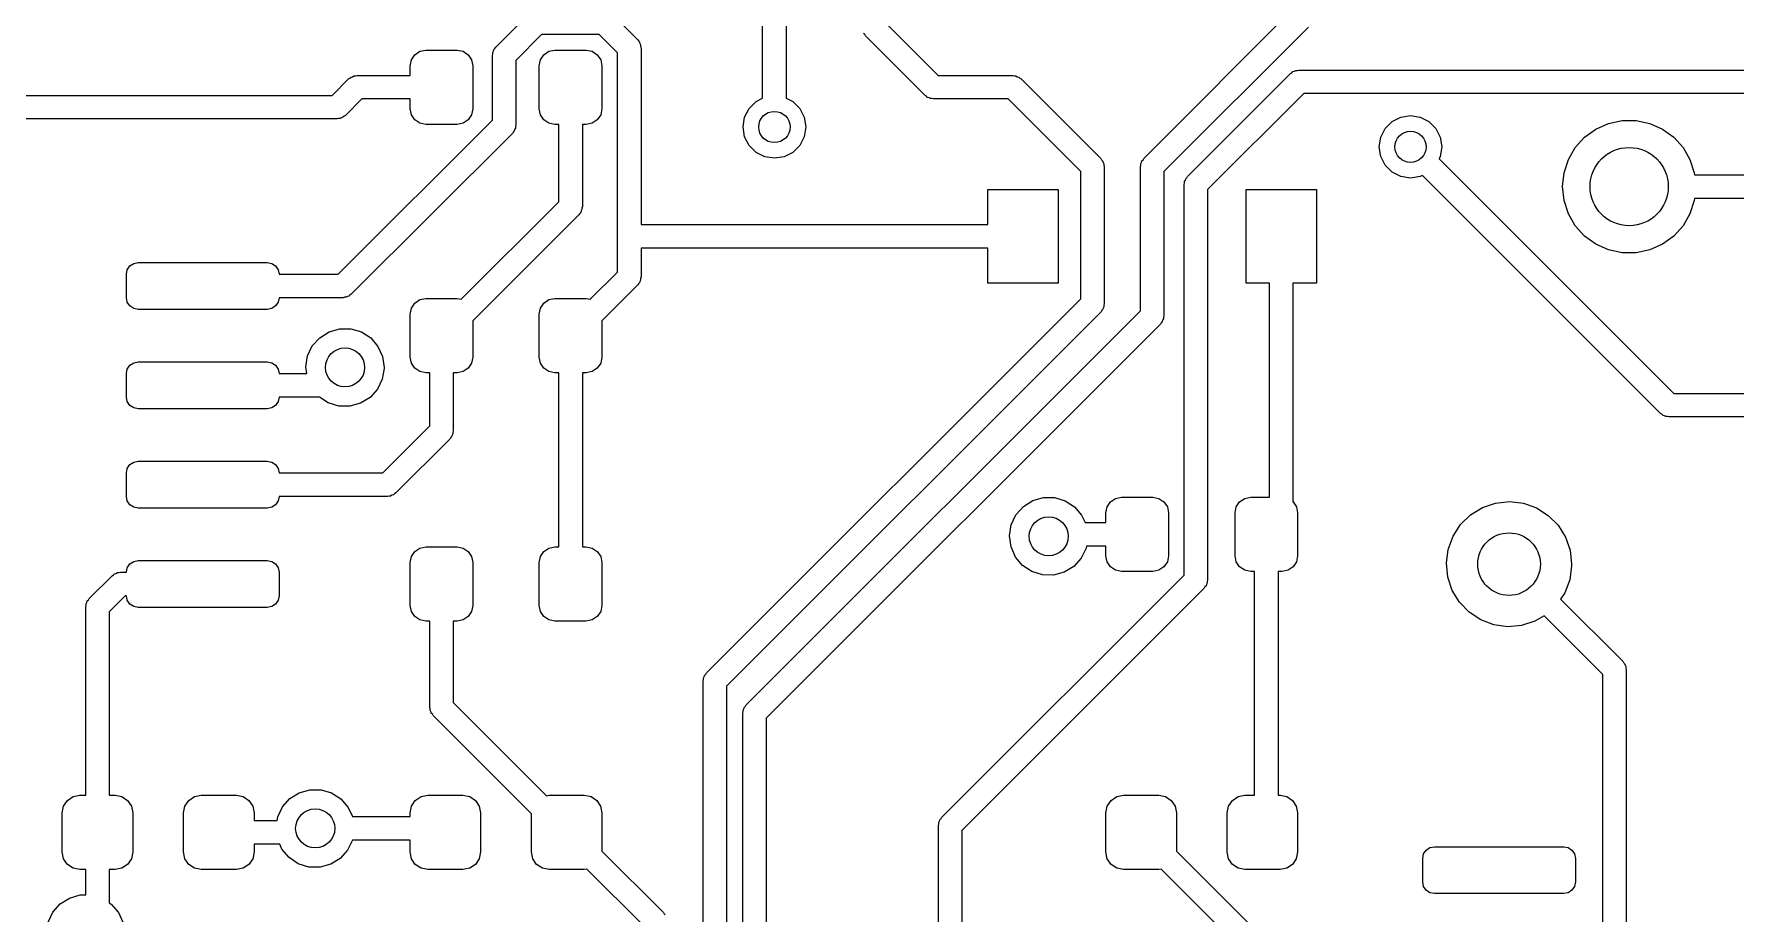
# Model space of a CAD drawing. Extents: x 74 to 208, y -143 to -31.
# Drawn here: x 150.81 to 172.56, y -129.95 to -118.7 of the extents above; entities that cross this region are included whole.
import ezdxf

# ---------------------------------------------------------------- set-up
doc = ezdxf.new("R2010")
doc.units = 0
doc.layers.add('BLACK', color=7, linetype='CONTINUOUS')

msp = doc.modelspace()

# ---------------------------------------------------------------- linework, layer by layer
at = {"layer": 'BLACK', "linetype": 'CONTINUOUS'}
for p, q in [((160.124, -119.521), (160.124, -116.332)), ((160.424, -116.394), (160.424, -119.521)), ((156.714, -118.868), (157.132, -118.449)), ((158.204, -118.449), (158.526, -118.771)), ((164.994, -120.29), (166.929, -118.354)), ((157.3, -118.706), (156.97, -119.036)), ((158.036, -118.706), (157.3, -118.706)), ((158.27, -118.939), (158.036, -118.706)), ((161.428, -118.707), (161.414, -118.693)), ((161.438, -118.724), (161.428, -118.707)), ((162.2, -119.486), (161.438, -118.724)), ((161.694, -118.556), (162.368, -119.23)), ((167.098, -118.61), (165.25, -120.458)), ((155.679, -118.964), (155.743, -118.92)), ((155.743, -118.92), (155.82, -118.905)), ((155.82, -118.905), (156.22, -118.905)), ((156.22, -118.905), (156.297, -118.92)), ((156.297, -118.92), (156.361, -118.964)), ((156.675, -118.935), (156.685, -118.918)), ((156.675, -118.955), (156.675, -118.935)), ((156.685, -118.918), (156.69, -118.899)), ((156.69, -118.899), (156.704, -118.885)), ((156.704, -118.885), (156.714, -118.868)), ((157.329, -118.964), (157.393, -118.92)), ((157.393, -118.92), (157.47, -118.905)), ((157.47, -118.905), (157.87, -118.905)), ((157.87, -118.905), (157.947, -118.92)), ((157.947, -118.92), (158.011, -118.964)), ((158.27, -121.743), (158.27, -118.939)), ((158.526, -118.771), (158.536, -118.788)), ((158.536, -118.788), (158.55, -118.802)), ((158.55, -118.802), (158.555, -118.821)), ((158.555, -118.821), (158.565, -118.838)), ((158.565, -118.838), (158.565, -118.858)), ((158.565, -118.858), (158.57, -118.877)), ((158.57, -118.877), (158.57, -121.135)), ((155.62, -119.105), (155.635, -119.028)), ((155.62, -119.23), (155.62, -119.105)), ((155.635, -119.028), (155.679, -118.964)), ((156.361, -118.964), (156.405, -119.028)), ((156.405, -119.028), (156.42, -119.105)), ((156.42, -119.105), (156.42, -119.655)), ((156.67, -118.974), (156.675, -118.955)), ((156.67, -119.8), (156.67, -118.974)), ((156.97, -119.036), (156.97, -119.863)), ((157.27, -119.105), (157.285, -119.028)), ((157.27, -119.655), (157.27, -119.105)), ((157.285, -119.028), (157.329, -118.964)), ((158.011, -118.964), (158.055, -119.028)), ((158.055, -119.028), (158.07, -119.105)), ((158.07, -119.105), (158.07, -119.655)), ((166.919, -119.175), (166.936, -119.165)), ((166.936, -119.165), (166.956, -119.165)), ((166.956, -119.165), (166.975, -119.16)), ((166.975, -119.16), (177.466, -119.16)), ((154.624, -119.484), (154.834, -119.274)), ((154.834, -119.274), (154.851, -119.264)), ((154.851, -119.264), (154.865, -119.25)), ((154.865, -119.25), (154.884, -119.245)), ((154.884, -119.245), (154.901, -119.235)), ((154.901, -119.235), (154.921, -119.235)), ((154.921, -119.235), (154.94, -119.23)), ((154.94, -119.23), (155.62, -119.23)), ((162.368, -119.23), (163.322, -119.23)), ((163.322, -119.23), (163.341, -119.235)), ((163.341, -119.235), (163.361, -119.235)), ((163.361, -119.235), (163.378, -119.245)), ((163.378, -119.245), (163.397, -119.25)), ((163.397, -119.25), (163.411, -119.264)), ((163.411, -119.264), (163.428, -119.274)), ((163.428, -119.274), (164.444, -120.29)), ((165.554, -120.519), (166.869, -119.204)), ((166.869, -119.204), (166.886, -119.194)), ((166.886, -119.194), (166.9, -119.18)), ((166.9, -119.18), (166.919, -119.175)), ((147.32, -119.484), (154.624, -119.484)), ((155.002, -119.53), (154.792, -119.74)), ((155.62, -119.53), (155.002, -119.53)), ((155.62, -119.655), (155.62, -119.53)), ((159.95, -119.653), (160.039, -119.564)), ((160.039, -119.564), (160.124, -119.521)), ((160.424, -119.521), (160.509, -119.564)), ((160.509, -119.564), (160.598, -119.653)), ((162.217, -119.496), (162.2, -119.486)), ((162.231, -119.51), (162.217, -119.496)), ((162.25, -119.515), (162.231, -119.51)), ((162.267, -119.525), (162.25, -119.515)), ((162.287, -119.525), (162.267, -119.525)), ((162.306, -119.53), (162.287, -119.525)), ((163.26, -119.53), (162.306, -119.53)), ((164.188, -120.458), (163.26, -119.53)), ((167.037, -119.46), (165.81, -120.687)), ((177.466, -119.46), (167.037, -119.46)), ((154.686, -119.784), (150.518, -119.784)), ((154.705, -119.779), (154.686, -119.784)), ((154.7, -121.77), (156.67, -119.8)), ((154.725, -119.779), (154.705, -119.779)), ((154.742, -119.769), (154.725, -119.779)), ((154.761, -119.764), (154.742, -119.769)), ((154.775, -119.75), (154.761, -119.764)), ((154.792, -119.74), (154.775, -119.75)), ((155.635, -119.732), (155.62, -119.655)), ((155.679, -119.796), (155.635, -119.732)), ((155.743, -119.84), (155.679, -119.796)), ((156.361, -119.796), (156.297, -119.84)), ((156.405, -119.732), (156.361, -119.796)), ((156.42, -119.655), (156.405, -119.732)), ((157.285, -119.732), (157.27, -119.655)), ((157.329, -119.796), (157.285, -119.732)), ((157.393, -119.84), (157.329, -119.796)), ((158.011, -119.796), (157.947, -119.84)), ((158.055, -119.732), (158.011, -119.796)), ((158.07, -119.655), (158.055, -119.732)), ((159.874, -119.888), (159.894, -119.764)), ((159.894, -119.764), (159.95, -119.653)), ((160.598, -119.653), (160.654, -119.764)), ((160.654, -119.764), (160.674, -119.888)), ((168.078, -119.907), (168.167, -119.818)), ((168.167, -119.818), (168.278, -119.762)), ((168.278, -119.762), (168.402, -119.742)), ((168.402, -119.742), (168.526, -119.762)), ((168.526, -119.762), (168.637, -119.818)), ((168.637, -119.818), (168.726, -119.907)), ((170.933, -119.842), (171.107, -119.805)), ((171.107, -119.805), (171.285, -119.805)), ((171.285, -119.805), (171.459, -119.842)), ((156.926, -119.969), (154.868, -122.026)), ((155.82, -119.855), (155.743, -119.84)), ((156.22, -119.855), (155.82, -119.855)), ((156.297, -119.84), (156.22, -119.855)), ((156.936, -119.952), (156.926, -119.969)), ((156.95, -119.938), (156.936, -119.952)), ((156.955, -119.919), (156.95, -119.938)), ((156.964, -119.901), (156.955, -119.919)), ((156.97, -119.863), (156.964, -119.882)), ((156.964, -119.882), (156.964, -119.901)), ((157.47, -119.855), (157.393, -119.84)), ((157.52, -119.855), (157.47, -119.855)), ((157.52, -120.843), (157.52, -119.855)), ((157.87, -119.855), (157.82, -119.855)), ((157.82, -119.855), (157.82, -120.905)), ((157.947, -119.84), (157.87, -119.855)), ((159.894, -120.012), (159.874, -119.888)), ((159.95, -120.123), (159.894, -120.012)), ((160.654, -120.012), (160.598, -120.123)), ((160.674, -119.888), (160.654, -120.012)), ((168.002, -120.142), (168.022, -120.018)), ((168.022, -120.018), (168.078, -119.907)), ((168.726, -119.907), (168.782, -120.018)), ((168.782, -120.018), (168.802, -120.142)), ((170.508, -120.15), (170.627, -120.018)), ((170.627, -120.018), (170.771, -119.914)), ((170.771, -119.914), (170.933, -119.842)), ((171.459, -119.842), (171.621, -119.914)), ((171.621, -119.914), (171.765, -120.018)), ((171.765, -120.018), (171.884, -120.15)), ((160.039, -120.212), (159.95, -120.123)), ((160.15, -120.268), (160.039, -120.212)), ((160.509, -120.212), (160.398, -120.268)), ((160.598, -120.123), (160.509, -120.212)), ((168.022, -120.266), (168.002, -120.142)), ((168.802, -120.142), (168.782, -120.266)), ((170.419, -120.304), (170.508, -120.15)), ((171.884, -120.15), (171.973, -120.304)), ((160.274, -120.288), (160.15, -120.268)), ((160.398, -120.268), (160.274, -120.288)), ((164.188, -122.085), (164.188, -120.458)), ((164.444, -120.29), (164.454, -120.307)), ((164.454, -120.307), (164.468, -120.321)), ((164.468, -120.321), (164.473, -120.34)), ((164.473, -120.34), (164.483, -120.357)), ((164.483, -120.357), (164.483, -120.377)), ((164.483, -120.377), (164.488, -120.396)), ((164.488, -120.396), (164.488, -122.147)), ((164.95, -120.396), (164.955, -120.377)), ((164.95, -122.239), (164.95, -120.396)), ((164.955, -120.357), (164.965, -120.34)), ((164.955, -120.377), (164.955, -120.357)), ((164.965, -120.34), (164.97, -120.321)), ((164.97, -120.321), (164.984, -120.307)), ((164.984, -120.307), (164.994, -120.29)), ((165.25, -120.458), (165.25, -122.301)), ((168.078, -120.377), (168.022, -120.266)), ((168.167, -120.466), (168.078, -120.377)), ((168.278, -120.522), (168.167, -120.466)), ((168.782, -120.266), (168.767, -120.295)), ((168.767, -120.295), (171.766, -123.294)), ((170.346, -120.65), (170.365, -120.473)), ((170.365, -120.473), (170.419, -120.304)), ((171.973, -120.304), (172.027, -120.473)), ((172.027, -120.473), (172.03, -120.5)), ((163, -121.135), (163, -120.685)), ((163, -120.685), (163.9, -120.685)), ((163.9, -120.685), (163.9, -121.885)), ((165.51, -120.625), (165.515, -120.606)), ((165.51, -125.616), (165.51, -120.625)), ((165.515, -120.586), (165.525, -120.569)), ((165.515, -120.606), (165.515, -120.586)), ((165.525, -120.569), (165.53, -120.55)), ((165.53, -120.55), (165.544, -120.536)), ((165.544, -120.536), (165.554, -120.519)), ((165.81, -120.687), (165.81, -125.678)), ((166.3, -121.885), (166.3, -120.685)), ((166.3, -120.685), (167.2, -120.685)), ((167.2, -120.685), (167.2, -121.885)), ((168.402, -120.542), (168.278, -120.522)), ((168.526, -120.522), (168.402, -120.542)), ((168.555, -120.507), (168.526, -120.522)), ((171.598, -123.55), (168.555, -120.507)), ((170.365, -120.827), (170.346, -120.65)), ((172.03, -120.5), (172.902, -120.5)), ((156.272, -122.09), (157.52, -120.843)), ((157.82, -120.905), (157.815, -120.924)), ((170.419, -120.996), (170.365, -120.827)), ((172.027, -120.827), (171.973, -120.996)), ((172.03, -120.8), (172.027, -120.827)), ((172.902, -120.8), (172.03, -120.8)), ((157.776, -121.011), (156.42, -122.367)), ((157.786, -120.994), (157.776, -121.011)), ((157.8, -120.98), (157.786, -120.994)), ((157.805, -120.961), (157.8, -120.98)), ((157.815, -120.944), (157.805, -120.961)), ((157.815, -120.924), (157.815, -120.944)), ((170.508, -121.15), (170.419, -120.996)), ((171.973, -120.996), (171.884, -121.15)), ((158.57, -121.135), (163, -121.135)), ((170.627, -121.282), (170.508, -121.15)), ((170.771, -121.386), (170.627, -121.282)), ((171.765, -121.282), (171.621, -121.386)), ((171.884, -121.15), (171.765, -121.282)), ((163, -121.435), (158.57, -121.435)), ((158.57, -121.435), (158.57, -121.805)), ((163, -121.885), (163, -121.435)), ((170.933, -121.458), (170.771, -121.386)), ((171.107, -121.495), (170.933, -121.458)), ((171.285, -121.495), (171.107, -121.495)), ((171.459, -121.458), (171.285, -121.495)), ((171.621, -121.386), (171.459, -121.458)), ((151.995, -121.77), (152.006, -121.713)), ((151.995, -122.07), (151.995, -121.77)), ((152.006, -121.713), (152.039, -121.664)), ((152.039, -121.664), (152.088, -121.631)), ((152.088, -121.631), (152.145, -121.62)), ((152.145, -121.62), (153.795, -121.62)), ((153.795, -121.62), (153.852, -121.631)), ((153.852, -121.631), (153.901, -121.664)), ((153.901, -121.664), (153.934, -121.713)), ((153.934, -121.713), (153.945, -121.77)), ((153.945, -121.77), (154.7, -121.77)), ((157.922, -122.09), (158.27, -121.743)), ((158.526, -121.911), (158.07, -122.367)), ((158.536, -121.894), (158.526, -121.911)), ((158.55, -121.88), (158.536, -121.894)), ((158.555, -121.861), (158.55, -121.88)), ((158.565, -121.844), (158.555, -121.861)), ((158.57, -121.805), (158.565, -121.824)), ((158.565, -121.824), (158.565, -121.844)), ((163.9, -121.885), (163, -121.885)), ((166.6, -121.885), (166.3, -121.885)), ((166.6, -124.62), (166.6, -121.885)), ((167.2, -121.885), (166.9, -121.885)), ((166.9, -121.885), (166.9, -124.678)), ((152.006, -122.127), (151.995, -122.07)), ((152.039, -122.176), (152.006, -122.127)), ((152.088, -122.209), (152.039, -122.176)), ((152.145, -122.22), (152.088, -122.209)), ((153.852, -122.209), (153.795, -122.22)), ((153.901, -122.176), (153.852, -122.209)), ((153.934, -122.127), (153.901, -122.176)), ((153.945, -122.07), (153.934, -122.127)), ((154.762, -122.07), (153.945, -122.07)), ((154.781, -122.065), (154.762, -122.07)), ((154.801, -122.065), (154.781, -122.065)), ((154.818, -122.055), (154.801, -122.065)), ((154.837, -122.05), (154.818, -122.055)), ((154.851, -122.036), (154.837, -122.05)), ((154.868, -122.026), (154.851, -122.036)), ((155.62, -122.28), (155.635, -122.203)), ((155.635, -122.203), (155.679, -122.139)), ((155.679, -122.139), (155.743, -122.095)), ((155.743, -122.095), (155.82, -122.08)), ((155.82, -122.08), (156.22, -122.08)), ((156.22, -122.08), (156.272, -122.09)), ((157.27, -122.28), (157.285, -122.203)), ((157.285, -122.203), (157.329, -122.139)), ((157.329, -122.139), (157.393, -122.095)), ((157.393, -122.095), (157.47, -122.08)), ((157.47, -122.08), (157.87, -122.08)), ((157.87, -122.08), (157.922, -122.09)), ((159.406, -126.867), (164.188, -122.085)), ((164.473, -122.203), (164.468, -122.222)), ((164.483, -122.186), (164.473, -122.203)), ((164.488, -122.147), (164.483, -122.166)), ((164.483, -122.166), (164.483, -122.186)), ((153.795, -122.22), (152.145, -122.22)), ((155.62, -122.83), (155.62, -122.28)), ((156.42, -122.367), (156.42, -122.83)), ((157.27, -122.83), (157.27, -122.28)), ((158.07, -122.367), (158.07, -122.83)), ((164.444, -122.253), (159.662, -127.035)), ((159.914, -127.275), (164.95, -122.239)), ((165.206, -122.407), (160.17, -127.443)), ((164.454, -122.236), (164.444, -122.253)), ((164.468, -122.222), (164.454, -122.236)), ((165.216, -122.39), (165.206, -122.407)), ((165.23, -122.376), (165.216, -122.39)), ((165.235, -122.357), (165.23, -122.376)), ((165.245, -122.34), (165.235, -122.357)), ((165.25, -122.301), (165.245, -122.32)), ((165.245, -122.32), (165.245, -122.34)), ((154.37, -122.687), (154.464, -122.581)), ((154.464, -122.581), (154.583, -122.505)), ((154.583, -122.505), (154.72, -122.466)), ((154.72, -122.466), (154.862, -122.467)), ((154.862, -122.467), (154.997, -122.508)), ((154.997, -122.508), (155.116, -122.585)), ((155.116, -122.585), (155.209, -122.692)), ((154.288, -122.955), (154.309, -122.815)), ((154.309, -122.815), (154.37, -122.687)), ((155.209, -122.692), (155.268, -122.821)), ((155.268, -122.821), (155.288, -122.961)), ((155.635, -122.907), (155.62, -122.83)), ((156.42, -122.83), (156.405, -122.907)), ((157.285, -122.907), (157.27, -122.83)), ((158.07, -122.83), (158.055, -122.907)), ((151.995, -123.04), (152.006, -122.983)), ((151.995, -123.34), (151.995, -123.04)), ((152.006, -122.983), (152.039, -122.934)), ((152.039, -122.934), (152.088, -122.901)), ((152.088, -122.901), (152.145, -122.89)), ((152.145, -122.89), (153.795, -122.89)), ((153.795, -122.89), (153.852, -122.901)), ((153.852, -122.901), (153.901, -122.934)), ((153.901, -122.934), (153.934, -122.983)), ((153.934, -122.983), (153.945, -123.04)), ((153.945, -123.04), (154.299, -123.04)), ((154.299, -123.04), (154.288, -122.955)), ((155.287, -122.974), (155.264, -123.113)), ((155.288, -122.961), (155.287, -122.974)), ((155.679, -122.971), (155.635, -122.907)), ((155.743, -123.015), (155.679, -122.971)), ((155.82, -123.03), (155.743, -123.015)), ((155.87, -123.03), (155.82, -123.03)), ((155.87, -123.709), (155.87, -123.03)), ((156.22, -123.03), (156.17, -123.03)), ((156.17, -123.03), (156.17, -123.771)), ((156.297, -123.015), (156.22, -123.03)), ((156.361, -122.971), (156.297, -123.015)), ((156.405, -122.907), (156.361, -122.971)), ((157.329, -122.971), (157.285, -122.907)), ((157.393, -123.015), (157.329, -122.971)), ((157.47, -123.03), (157.393, -123.015)), ((157.52, -123.03), (157.47, -123.03)), ((157.52, -125.255), (157.52, -123.03)), ((157.87, -123.03), (157.82, -123.03)), ((157.82, -123.03), (157.82, -125.255)), ((157.947, -123.015), (157.87, -123.03)), ((158.011, -122.971), (157.947, -123.015)), ((158.055, -122.907), (158.011, -122.971)), ((155.202, -123.241), (155.107, -123.346)), ((155.264, -123.113), (155.202, -123.241)), ((171.766, -123.294), (174.752, -123.294)), ((152.006, -123.397), (151.995, -123.34)), ((152.039, -123.446), (152.006, -123.397)), ((152.088, -123.479), (152.039, -123.446)), ((152.145, -123.49), (152.088, -123.479)), ((153.795, -123.49), (152.145, -123.49)), ((153.852, -123.479), (153.795, -123.49)), ((153.901, -123.446), (153.852, -123.479)), ((153.934, -123.397), (153.901, -123.446)), ((153.945, -123.34), (153.934, -123.397)), ((154.463, -123.34), (153.945, -123.34)), ((154.572, -123.413), (154.463, -123.34)), ((154.708, -123.455), (154.572, -123.413)), ((154.849, -123.458), (154.708, -123.455)), ((154.986, -123.42), (154.849, -123.458)), ((155.107, -123.346), (154.986, -123.42)), ((155.269, -124.31), (155.87, -123.709)), ((171.615, -123.56), (171.598, -123.55)), ((171.629, -123.574), (171.615, -123.56)), ((171.648, -123.579), (171.629, -123.574)), ((171.665, -123.589), (171.648, -123.579)), ((171.685, -123.589), (171.665, -123.589)), ((171.704, -123.594), (171.685, -123.589)), ((174.69, -123.594), (171.704, -123.594)), ((156.126, -123.877), (155.437, -124.566)), ((156.136, -123.86), (156.126, -123.877)), ((156.15, -123.846), (156.136, -123.86)), ((156.155, -123.827), (156.15, -123.846)), ((156.165, -123.81), (156.155, -123.827)), ((156.17, -123.771), (156.165, -123.79)), ((156.165, -123.79), (156.165, -123.81)), ((152.039, -124.204), (152.088, -124.171)), ((152.088, -124.171), (152.145, -124.16)), ((152.145, -124.16), (153.795, -124.16)), ((153.795, -124.16), (153.852, -124.171)), ((153.852, -124.171), (153.901, -124.204)), ((151.995, -124.31), (152.006, -124.253)), ((151.995, -124.61), (151.995, -124.31)), ((152.006, -124.253), (152.039, -124.204)), ((153.901, -124.204), (153.934, -124.253)), ((153.934, -124.253), (153.945, -124.31)), ((153.945, -124.31), (155.269, -124.31)), ((155.35, -124.605), (155.331, -124.61)), ((155.37, -124.605), (155.35, -124.605)), ((155.387, -124.595), (155.37, -124.605)), ((155.406, -124.59), (155.387, -124.595)), ((155.42, -124.576), (155.406, -124.59)), ((155.437, -124.566), (155.42, -124.576)), ((152.006, -124.667), (151.995, -124.61)), ((152.039, -124.716), (152.006, -124.667)), ((152.088, -124.749), (152.039, -124.716)), ((152.145, -124.76), (152.088, -124.749)), ((153.795, -124.76), (152.145, -124.76)), ((153.852, -124.749), (153.795, -124.76)), ((153.901, -124.716), (153.852, -124.749)), ((153.934, -124.667), (153.901, -124.716)), ((153.945, -124.61), (153.934, -124.667)), ((155.331, -124.61), (153.945, -124.61)), ((163.361, -124.846), (163.455, -124.74)), ((163.455, -124.74), (163.575, -124.664)), ((163.575, -124.664), (163.711, -124.625)), ((163.711, -124.625), (163.853, -124.626)), ((163.853, -124.626), (163.989, -124.667)), ((163.989, -124.667), (164.108, -124.744)), ((164.108, -124.744), (164.2, -124.851)), ((164.51, -124.82), (164.525, -124.743)), ((164.51, -124.945), (164.51, -124.82)), ((164.525, -124.743), (164.569, -124.679)), ((164.569, -124.679), (164.633, -124.635)), ((164.633, -124.635), (164.71, -124.62)), ((164.71, -124.62), (165.11, -124.62)), ((165.11, -124.62), (165.187, -124.635)), ((165.187, -124.635), (165.251, -124.679)), ((165.251, -124.679), (165.295, -124.743)), ((165.295, -124.743), (165.31, -124.82)), ((165.31, -124.82), (165.31, -125.37)), ((166.16, -124.82), (166.175, -124.743)), ((166.16, -125.37), (166.16, -124.82)), ((166.175, -124.743), (166.219, -124.679)), ((166.219, -124.679), (166.283, -124.635)), ((166.283, -124.635), (166.36, -124.62)), ((166.36, -124.62), (166.6, -124.62)), ((166.9, -124.678), (166.901, -124.679)), ((166.901, -124.679), (166.945, -124.743)), ((166.945, -124.743), (166.96, -124.82)), ((166.96, -124.82), (166.96, -125.37)), ((169.169, -124.846), (169.321, -124.752)), ((169.321, -124.752), (169.489, -124.695)), ((169.489, -124.695), (169.667, -124.676)), ((169.667, -124.676), (169.844, -124.697)), ((169.844, -124.697), (170.012, -124.757)), ((170.012, -124.757), (170.162, -124.853)), ((163.279, -125.114), (163.301, -124.974)), ((163.301, -124.974), (163.361, -124.846)), ((164.2, -124.851), (164.243, -124.945)), ((164.243, -124.945), (164.51, -124.945)), ((168.945, -125.12), (169.041, -124.97)), ((169.041, -124.97), (169.169, -124.846)), ((170.162, -124.853), (170.288, -124.979)), ((170.288, -124.979), (170.383, -125.13)), ((155.743, -125.27), (155.82, -125.255)), ((155.82, -125.255), (156.22, -125.255)), ((156.22, -125.255), (156.297, -125.27)), ((157.393, -125.27), (157.47, -125.255)), ((157.47, -125.255), (157.52, -125.255)), ((157.82, -125.255), (157.87, -125.255)), ((157.87, -125.255), (157.947, -125.27)), ((163.298, -125.255), (163.279, -125.114)), ((163.355, -125.385), (163.298, -125.255)), ((164.26, -125.245), (164.256, -125.272)), ((164.51, -125.245), (164.26, -125.245)), ((164.51, -125.37), (164.51, -125.245)), ((168.884, -125.288), (168.945, -125.12)), ((170.383, -125.13), (170.441, -125.299)), ((152.006, -125.523), (152.039, -125.474)), ((152.039, -125.474), (152.088, -125.441)), ((152.088, -125.441), (152.145, -125.43)), ((152.145, -125.43), (153.795, -125.43)), ((153.795, -125.43), (153.852, -125.441)), ((153.852, -125.441), (153.901, -125.474)), ((153.901, -125.474), (153.934, -125.523)), ((155.62, -125.455), (155.635, -125.378)), ((155.62, -126.005), (155.62, -125.455)), ((155.635, -125.378), (155.679, -125.314)), ((155.679, -125.314), (155.743, -125.27)), ((156.297, -125.27), (156.361, -125.314)), ((156.361, -125.314), (156.405, -125.378)), ((156.405, -125.378), (156.42, -125.455)), ((156.42, -125.455), (156.42, -126.005)), ((157.27, -125.455), (157.285, -125.378)), ((157.27, -126.005), (157.27, -125.455)), ((157.285, -125.378), (157.329, -125.314)), ((157.329, -125.314), (157.393, -125.27)), ((157.947, -125.27), (158.011, -125.314)), ((158.011, -125.314), (158.055, -125.378)), ((158.055, -125.378), (158.07, -125.455)), ((158.07, -125.455), (158.07, -126.005)), ((163.446, -125.493), (163.355, -125.385)), ((164.194, -125.4), (164.099, -125.505)), ((164.256, -125.272), (164.194, -125.4)), ((164.525, -125.447), (164.51, -125.37)), ((164.569, -125.511), (164.525, -125.447)), ((165.295, -125.447), (165.251, -125.511)), ((165.31, -125.37), (165.295, -125.447)), ((166.175, -125.447), (166.16, -125.37)), ((166.219, -125.511), (166.175, -125.447)), ((166.945, -125.447), (166.901, -125.511)), ((166.96, -125.37), (166.945, -125.447)), ((168.861, -125.465), (168.884, -125.288)), ((168.879, -125.642), (168.861, -125.465)), ((170.441, -125.299), (170.461, -125.476)), ((170.461, -125.476), (170.461, -125.498)), ((151.519, -125.916), (151.811, -125.624)), ((151.811, -125.624), (151.828, -125.614)), ((151.828, -125.614), (151.842, -125.6)), ((151.842, -125.6), (151.861, -125.595)), ((151.861, -125.595), (151.879, -125.585)), ((151.879, -125.585), (151.898, -125.585)), ((151.898, -125.585), (151.917, -125.58)), ((151.917, -125.58), (151.995, -125.58)), ((151.995, -125.58), (152.006, -125.523)), ((153.934, -125.523), (153.945, -125.58)), ((153.945, -125.58), (153.945, -125.88)), ((162.414, -128.712), (165.51, -125.616)), ((163.564, -125.572), (163.446, -125.493)), ((163.699, -125.614), (163.564, -125.572)), ((163.841, -125.617), (163.699, -125.614)), ((163.978, -125.579), (163.841, -125.617)), ((164.099, -125.505), (163.978, -125.579)), ((164.633, -125.555), (164.569, -125.511)), ((164.71, -125.57), (164.633, -125.555)), ((165.11, -125.57), (164.71, -125.57)), ((165.187, -125.555), (165.11, -125.57)), ((165.251, -125.511), (165.187, -125.555)), ((165.81, -125.678), (165.805, -125.697)), ((166.283, -125.555), (166.219, -125.511)), ((166.36, -125.57), (166.283, -125.555)), ((166.41, -125.57), (166.36, -125.57)), ((166.41, -128.43), (166.41, -125.57)), ((166.76, -125.57), (166.71, -125.57)), ((166.71, -125.57), (166.71, -128.43)), ((166.837, -125.555), (166.76, -125.57)), ((166.901, -125.511), (166.837, -125.555)), ((168.935, -125.812), (168.879, -125.642)), ((170.436, -125.675), (170.373, -125.842)), ((170.461, -125.498), (170.436, -125.675)), ((151.98, -125.88), (151.775, -126.085)), ((151.995, -125.88), (151.98, -125.88)), ((152.006, -125.937), (151.995, -125.88)), ((153.945, -125.88), (153.934, -125.937)), ((165.766, -125.784), (162.67, -128.88)), ((165.776, -125.767), (165.766, -125.784)), ((165.79, -125.753), (165.776, -125.767)), ((165.795, -125.734), (165.79, -125.753)), ((165.805, -125.717), (165.795, -125.734)), ((165.805, -125.697), (165.805, -125.717)), ((169.027, -125.964), (168.935, -125.812)), ((170.373, -125.842), (170.319, -125.922)), ((151.475, -126.022), (151.48, -126.003)), ((151.475, -128.43), (151.475, -126.022)), ((151.48, -125.984), (151.49, -125.966)), ((151.48, -126.003), (151.48, -125.984)), ((151.49, -125.966), (151.495, -125.947)), ((151.495, -125.947), (151.509, -125.933)), ((151.509, -125.933), (151.519, -125.916)), ((151.775, -126.085), (151.775, -128.43)), ((152.039, -125.986), (152.006, -125.937)), ((152.088, -126.019), (152.039, -125.986)), ((152.145, -126.03), (152.088, -126.019)), ((153.795, -126.03), (152.145, -126.03)), ((153.852, -126.019), (153.795, -126.03)), ((153.901, -125.986), (153.852, -126.019)), ((153.934, -125.937), (153.901, -125.986)), ((155.635, -126.082), (155.62, -126.005)), ((155.679, -126.146), (155.635, -126.082)), ((156.405, -126.082), (156.361, -126.146)), ((156.42, -126.005), (156.405, -126.082)), ((157.285, -126.082), (157.27, -126.005)), ((157.329, -126.146), (157.285, -126.082)), ((158.055, -126.082), (158.011, -126.146)), ((158.07, -126.005), (158.055, -126.082)), ((169.151, -126.092), (169.027, -125.964)), ((169.3, -126.19), (169.151, -126.092)), ((170.319, -125.922), (171.115, -126.717)), ((155.743, -126.19), (155.679, -126.146)), ((155.82, -126.205), (155.743, -126.19)), ((155.87, -126.205), (155.82, -126.205)), ((155.87, -127.305), (155.87, -126.205)), ((156.22, -126.205), (156.17, -126.205)), ((156.17, -126.205), (156.17, -127.243)), ((156.297, -126.19), (156.22, -126.205)), ((156.361, -126.146), (156.297, -126.19)), ((157.393, -126.19), (157.329, -126.146)), ((157.47, -126.205), (157.393, -126.19)), ((157.87, -126.205), (157.47, -126.205)), ((157.947, -126.19), (157.87, -126.205)), ((158.011, -126.146), (157.947, -126.19)), ((169.468, -126.252), (169.3, -126.19)), ((169.644, -126.276), (169.468, -126.252)), ((169.822, -126.26), (169.644, -126.276)), ((169.992, -126.205), (169.822, -126.26)), ((170.108, -126.135), (169.992, -126.205)), ((170.859, -126.885), (170.108, -126.135)), ((171.115, -126.717), (171.124, -126.734)), ((171.124, -126.734), (171.138, -126.748)), ((171.138, -126.748), (171.144, -126.767)), ((171.144, -126.767), (171.153, -126.784)), ((159.362, -126.973), (159.367, -126.954)), ((159.362, -134.875), (159.362, -126.973)), ((159.367, -126.934), (159.377, -126.917)), ((159.367, -126.954), (159.367, -126.934)), ((159.377, -126.917), (159.382, -126.898)), ((159.382, -126.898), (159.396, -126.884)), ((159.396, -126.884), (159.406, -126.867)), ((170.859, -136.523), (170.859, -126.885)), ((171.153, -126.784), (171.153, -126.804)), ((171.153, -126.804), (171.159, -126.823)), ((171.159, -126.823), (171.159, -136.585)), ((159.662, -127.035), (159.662, -134.937)), ((155.875, -127.324), (155.87, -127.305)), ((155.875, -127.344), (155.875, -127.324)), ((155.885, -127.361), (155.875, -127.344)), ((155.89, -127.38), (155.885, -127.361)), ((155.904, -127.394), (155.89, -127.38)), ((155.914, -127.411), (155.904, -127.394)), ((157.17, -128.667), (155.914, -127.411)), ((156.17, -127.243), (157.363, -128.436)), ((159.87, -127.381), (159.875, -127.362)), ((159.87, -138.827), (159.87, -127.381)), ((159.875, -127.342), (159.885, -127.325)), ((159.875, -127.362), (159.875, -127.342)), ((159.885, -127.325), (159.89, -127.306)), ((159.89, -127.306), (159.904, -127.292)), ((159.904, -127.292), (159.914, -127.275)), ((160.17, -127.443), (160.17, -138.827)), ((151.192, -128.569), (151.241, -128.496)), ((151.241, -128.496), (151.314, -128.447)), ((151.314, -128.447), (151.4, -128.43)), ((151.4, -128.43), (151.475, -128.43)), ((151.775, -128.43), (151.85, -128.43)), ((151.85, -128.43), (151.936, -128.447)), ((151.936, -128.447), (152.009, -128.496)), ((152.009, -128.496), (152.058, -128.569)), ((152.742, -128.569), (152.791, -128.496)), ((152.791, -128.496), (152.864, -128.447)), ((152.864, -128.447), (152.95, -128.43)), ((152.95, -128.43), (153.4, -128.43)), ((153.4, -128.43), (153.486, -128.447)), ((153.486, -128.447), (153.559, -128.496)), ((153.559, -128.496), (153.608, -128.569)), ((153.989, -128.58), (154.083, -128.473)), ((154.083, -128.473), (154.202, -128.398)), ((154.202, -128.398), (154.339, -128.359)), ((154.339, -128.359), (154.481, -128.36)), ((154.481, -128.36), (154.616, -128.4)), ((154.616, -128.4), (154.735, -128.477)), ((154.735, -128.477), (154.828, -128.585)), ((155.637, -128.569), (155.686, -128.496)), ((155.686, -128.496), (155.759, -128.447)), ((155.759, -128.447), (155.845, -128.43)), ((155.845, -128.43), (156.295, -128.43)), ((156.295, -128.43), (156.381, -128.447)), ((156.381, -128.447), (156.454, -128.496)), ((156.454, -128.496), (156.503, -128.569)), ((157.363, -128.436), (157.395, -128.43)), ((157.395, -128.43), (157.845, -128.43)), ((157.845, -128.43), (157.931, -128.447)), ((157.931, -128.447), (158.004, -128.496)), ((158.004, -128.496), (158.053, -128.569)), ((164.527, -128.569), (164.576, -128.496)), ((164.576, -128.496), (164.649, -128.447)), ((164.649, -128.447), (164.735, -128.43)), ((164.735, -128.43), (165.185, -128.43)), ((165.185, -128.43), (165.271, -128.447)), ((165.271, -128.447), (165.344, -128.496)), ((165.344, -128.496), (165.393, -128.569)), ((166.077, -128.569), (166.126, -128.496)), ((166.126, -128.496), (166.199, -128.447)), ((166.199, -128.447), (166.285, -128.43)), ((166.285, -128.43), (166.41, -128.43)), ((166.71, -128.43), (166.735, -128.43)), ((166.735, -128.43), (166.821, -128.447)), ((166.821, -128.447), (166.894, -128.496)), ((166.894, -128.496), (166.943, -128.569)), ((151.175, -128.655), (151.192, -128.569)), ((151.175, -129.155), (151.175, -128.655)), ((152.058, -128.569), (152.075, -128.655)), ((152.075, -128.655), (152.075, -129.155)), ((152.725, -128.655), (152.742, -128.569)), ((152.725, -129.155), (152.725, -128.655)), ((153.608, -128.569), (153.625, -128.655)), ((153.625, -128.655), (153.625, -128.755)), ((153.921, -128.755), (153.928, -128.708)), ((153.928, -128.708), (153.989, -128.58)), ((154.828, -128.585), (154.882, -128.704)), ((154.882, -128.704), (155.62, -128.704)), ((155.62, -128.655), (155.637, -128.569)), ((155.62, -128.704), (155.62, -128.655)), ((156.503, -128.569), (156.52, -128.655)), ((156.52, -128.655), (156.52, -129.155)), ((157.17, -129.155), (157.17, -128.667)), ((158.053, -128.569), (158.07, -128.655)), ((158.07, -128.655), (158.07, -129.143)), ((162.39, -128.743), (162.404, -128.729)), ((162.404, -128.729), (162.414, -128.712)), ((164.51, -128.655), (164.527, -128.569)), ((164.51, -129.155), (164.51, -128.655)), ((165.393, -128.569), (165.41, -128.655)), ((165.41, -128.655), (165.41, -129.143)), ((166.06, -128.655), (166.077, -128.569)), ((166.06, -129.155), (166.06, -128.655)), ((166.943, -128.569), (166.96, -128.655)), ((166.96, -128.655), (166.96, -129.155)), ((153.625, -128.755), (153.921, -128.755)), ((162.37, -128.818), (162.375, -128.799)), ((162.37, -138.827), (162.37, -128.818)), ((162.375, -128.779), (162.385, -128.762)), ((162.375, -128.799), (162.375, -128.779)), ((162.385, -128.762), (162.39, -128.743)), ((162.67, -128.88), (162.67, -138.827)), ((151.192, -129.241), (151.175, -129.155)), ((152.075, -129.155), (152.058, -129.241)), ((152.742, -129.241), (152.725, -129.155)), ((153.625, -129.155), (153.608, -129.241)), ((153.954, -129.055), (153.625, -129.055)), ((153.625, -129.055), (153.625, -129.155)), ((153.982, -129.118), (153.954, -129.055)), ((154.073, -129.227), (153.982, -129.118)), ((154.821, -129.134), (154.726, -129.239)), ((154.883, -129.006), (154.821, -129.134)), ((155.62, -129.004), (154.883, -129.004)), ((154.883, -129.004), (154.883, -129.006)), ((155.62, -129.155), (155.62, -129.004)), ((155.637, -129.241), (155.62, -129.155)), ((156.52, -129.155), (156.503, -129.241)), ((157.187, -129.241), (157.17, -129.155)), ((158.07, -129.143), (158.856, -129.929)), ((164.527, -129.241), (164.51, -129.155)), ((165.41, -129.143), (166.984, -130.717)), ((166.077, -129.241), (166.06, -129.155)), ((166.96, -129.155), (166.943, -129.241)), ((168.57, -129.18), (168.603, -129.132)), ((168.603, -129.132), (168.651, -129.099)), ((168.651, -129.099), (168.709, -129.088)), ((168.709, -129.088), (170.359, -129.088)), ((170.359, -129.088), (170.416, -129.099)), ((170.416, -129.099), (170.465, -129.132)), ((170.465, -129.132), (170.497, -129.18)), ((151.241, -129.314), (151.192, -129.241)), ((151.314, -129.363), (151.241, -129.314)), ((151.4, -129.38), (151.314, -129.363)), ((151.475, -129.38), (151.4, -129.38)), ((151.475, -129.705), (151.475, -129.38)), ((151.85, -129.38), (151.775, -129.38)), ((151.775, -129.38), (151.775, -129.807)), ((151.936, -129.363), (151.85, -129.38)), ((152.009, -129.314), (151.936, -129.363)), ((152.058, -129.241), (152.009, -129.314)), ((152.791, -129.314), (152.742, -129.241)), ((152.864, -129.363), (152.791, -129.314)), ((152.95, -129.38), (152.864, -129.363)), ((153.4, -129.38), (152.95, -129.38)), ((153.486, -129.363), (153.4, -129.38)), ((153.559, -129.314), (153.486, -129.363)), ((153.608, -129.241), (153.559, -129.314)), ((154.191, -129.305), (154.073, -129.227)), ((154.327, -129.348), (154.191, -129.305)), ((154.468, -129.35), (154.327, -129.348)), ((154.605, -129.313), (154.468, -129.35)), ((154.726, -129.239), (154.605, -129.313)), ((155.686, -129.314), (155.637, -129.241)), ((155.759, -129.363), (155.686, -129.314)), ((155.845, -129.38), (155.759, -129.363)), ((156.295, -129.38), (155.845, -129.38)), ((156.381, -129.363), (156.295, -129.38)), ((156.454, -129.314), (156.381, -129.363)), ((156.503, -129.241), (156.454, -129.314)), ((157.236, -129.314), (157.187, -129.241)), ((157.309, -129.363), (157.236, -129.314)), ((157.395, -129.38), (157.309, -129.363)), ((157.845, -129.38), (157.395, -129.38)), ((157.877, -129.374), (157.845, -129.38)), ((158.6, -130.097), (157.877, -129.374)), ((164.576, -129.314), (164.527, -129.241)), ((164.649, -129.363), (164.576, -129.314)), ((164.735, -129.38), (164.649, -129.363)), ((165.185, -129.38), (164.735, -129.38)), ((165.217, -129.374), (165.185, -129.38)), ((166.728, -130.885), (165.217, -129.374)), ((166.126, -129.314), (166.077, -129.241)), ((166.199, -129.363), (166.126, -129.314)), ((166.285, -129.38), (166.199, -129.363)), ((166.735, -129.38), (166.285, -129.38)), ((166.821, -129.363), (166.735, -129.38)), ((166.894, -129.314), (166.821, -129.363)), ((166.943, -129.241), (166.894, -129.314)), ((168.559, -129.238), (168.57, -129.18)), ((168.559, -129.538), (168.559, -129.238)), ((170.497, -129.18), (170.509, -129.238)), ((170.509, -129.238), (170.509, -129.538)), ((168.57, -129.595), (168.559, -129.538)), ((168.603, -129.644), (168.57, -129.595)), ((170.497, -129.595), (170.465, -129.644)), ((170.509, -129.538), (170.497, -129.595)), ((151.054, -129.926), (151.147, -129.82)), ((151.147, -129.82), (151.267, -129.744)), ((151.267, -129.744), (151.404, -129.705)), ((151.404, -129.705), (151.475, -129.705)), ((151.775, -129.807), (151.8, -129.824)), ((151.8, -129.824), (151.893, -129.931)), ((168.651, -129.676), (168.603, -129.644)), ((168.709, -129.688), (168.651, -129.676)), ((170.359, -129.688), (168.709, -129.688)), ((170.416, -129.676), (170.359, -129.688)), ((170.465, -129.644), (170.416, -129.676)), ((150.993, -130.054), (151.054, -129.926)), ((151.893, -129.931), (151.951, -130.06)), ((158.856, -129.929), (158.866, -129.946)), ((158.866, -129.946), (158.88, -129.96))]:
    msp.add_line(p, q, dxfattribs=at)
at = {"layer": 'BLACK'}
for centre, radius in [((160.274, -119.888), 0.2), ((168.402, -120.142), 0.2), ((171.196, -120.65), 0.5), ((154.788, -122.961), 0.25), ((163.779, -125.12), 0.25), ((169.661, -125.476), 0.4), ((154.407, -128.854), 0.25)]:
    msp.add_circle(centre, radius, dxfattribs=at)

doc.saveas('drawing.dxf')
